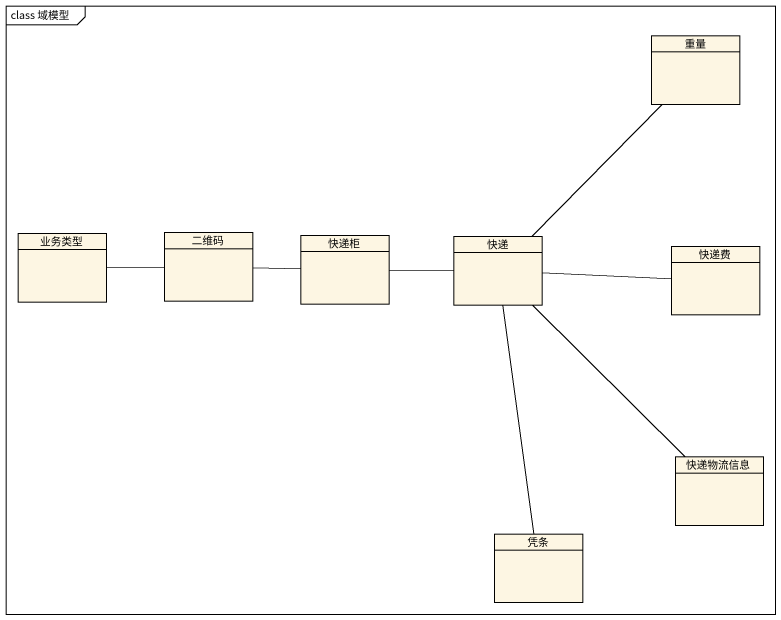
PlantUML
@startuml
mainframe class 域模型
hide circle
hide empty members
class 重量
class 业务类型
class 二维码
class 快递柜
class 快递
class 快递费
class 快递物流信息
class 凭条
业务类型 -right- 二维码
二维码 -right- 快递柜
快递柜 -right- 快递
快递 -up- 重量
快递 -right- 快递费
快递 -- 快递物流信息
快递 -- 凭条
@enduml
